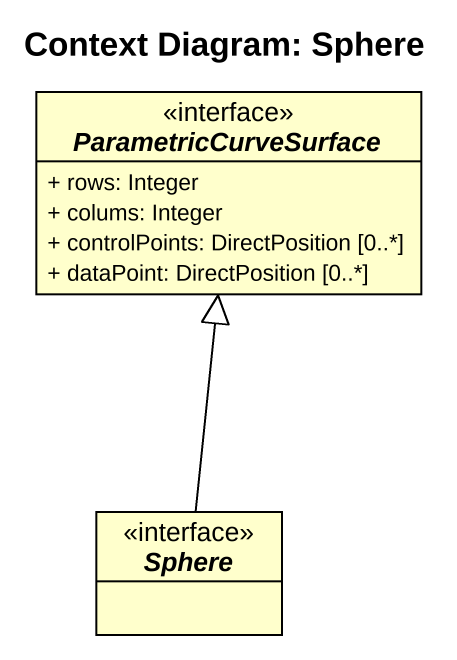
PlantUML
@startuml
title Context Diagram: Sphere
hide circle
hide empty members
skinparam classAttributeIconSize 0
interface ParametricCurveSurface {
  + rows: Integer
  + colums: Integer
  + controlPoints: DirectPosition [0..*]
  + dataPoint: DirectPosition [0..*]
}
interface Sphere
Sphere -up-|> ParametricCurveSurface
@enduml
